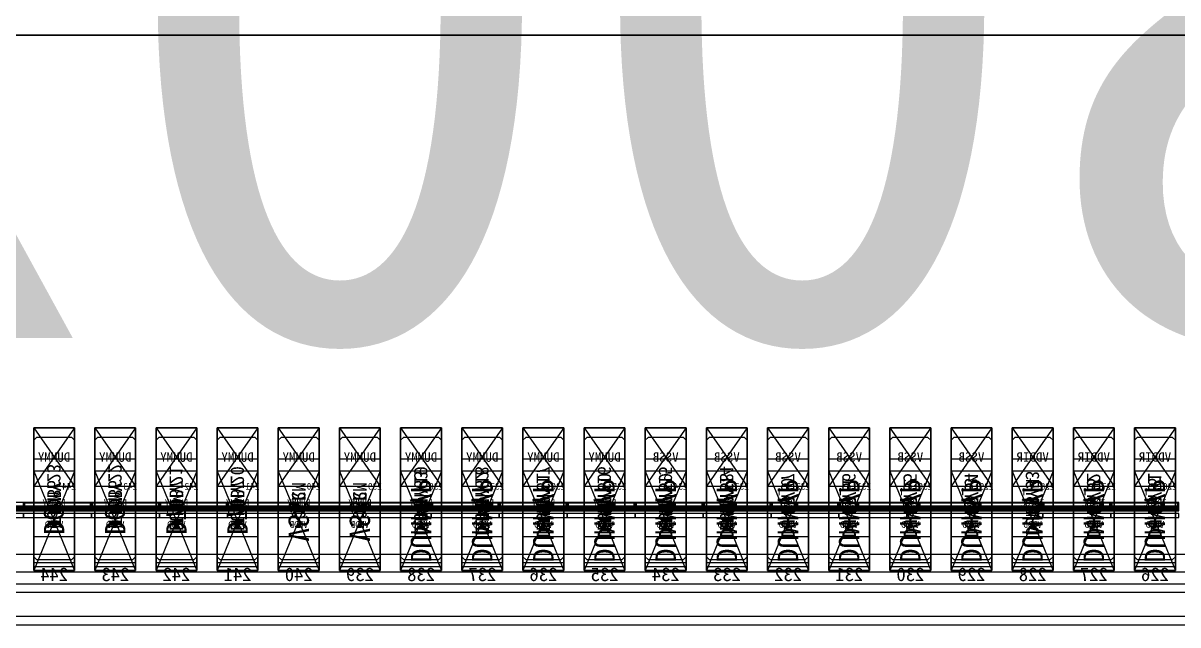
# Model space of a CAD drawing. Header units: millimetres. Extents: x 427 to 2444, y 137 to 817.
# Drawn here: x 1138.347 to 1139.196, y 300.775 to 301.218 of the extents above; entities that cross this region are included whole.
import ezdxf
from ezdxf.enums import TextEntityAlignment as Align

# ---------------------------------------------------------------- set-up
doc = ezdxf.new("R2010")
doc.units = ezdxf.units.MM
for name, color, linetype in [('L0', 211, 'Continuous'), ('L102', 91, 'Continuous'), ('L114', 213, 'Continuous'), ('L240', 60, 'Continuous'), ('L241', 200, 'Continuous'), ('L242', 51, 'Continuous'), ('L245', 53, 'Continuous'), ('L246', 93, 'Continuous'), ('L248', 171, 'Continuous'), ('L59', 140, 'Continuous'), ('L63', 4, 'Continuous'), ('L98', 150, 'Continuous')]:
    doc.layers.add(name, color=color, linetype=linetype)
doc.styles.add('txt', font='simhei.ttf')

# ---------------------------------------------------------------- blocks, each defined once
blk = doc.blocks.new('HX8394_F_PAD')
at = {"layer": 'L0'}
blk.add_lwpolyline([(-13.86, -0.4025), (-13.86, 0.4025), (13.86, 0.4025), (13.86, -0.4025), (-13.86, -0.4025)], close=True, dxfattribs=at)
at = {"layer": 'L241'}
blk.add_lwpolyline([(-13.9, -0.435), (-13.9, 0.435), (13.9, 0.435), (13.9, -0.435), (-13.9, -0.435)], close=True, dxfattribs=at)
at = {"layer": 'L242'}
for points in [[(-3.5455, -0.3935), (-3.5475, -0.3915), (-3.5475, -0.3055), (-3.5455, -0.3035), (-3.5195, -0.3035), (-3.5175, -0.3055), (-3.5175, -0.3915), (-3.5195, -0.3935), (-3.5455, -0.3935)], [(-3.5005, -0.3935), (-3.5025, -0.3915), (-3.5025, -0.3055), (-3.5005, -0.3035), (-3.4745, -0.3035), (-3.4725, -0.3055), (-3.4725, -0.3915), (-3.4745, -0.3935), (-3.5005, -0.3935)], [(-3.4555, -0.3935), (-3.4575, -0.3915), (-3.4575, -0.3055), (-3.4555, -0.3035), (-3.4295, -0.3035), (-3.4275, -0.3055), (-3.4275, -0.3915), (-3.4295, -0.3935), (-3.4555, -0.3935)], [(-3.4105, -0.3935), (-3.4125, -0.3915), (-3.4125, -0.3055), (-3.4105, -0.3035), (-3.3845, -0.3035), (-3.3825, -0.3055), (-3.3825, -0.3915), (-3.3845, -0.3935), (-3.4105, -0.3935)], [(-3.3655, -0.3935), (-3.3675, -0.3915), (-3.3675, -0.3055), (-3.3655, -0.3035), (-3.3395, -0.3035), (-3.3375, -0.3055), (-3.3375, -0.3915), (-3.3395, -0.3935), (-3.3655, -0.3935)], [(-3.3205, -0.3935), (-3.3225, -0.3915), (-3.3225, -0.3055), (-3.3205, -0.3035), (-3.2945, -0.3035), (-3.2925, -0.3055), (-3.2925, -0.3915), (-3.2945, -0.3935), (-3.3205, -0.3935)], [(-3.2755, -0.3935), (-3.2775, -0.3915), (-3.2775, -0.3055), (-3.2755, -0.3035), (-3.2495, -0.3035), (-3.2475, -0.3055), (-3.2475, -0.3915), (-3.2495, -0.3935), (-3.2755, -0.3935)], [(-3.2305, -0.3935), (-3.2325, -0.3915), (-3.2325, -0.3055), (-3.2305, -0.3035), (-3.2045, -0.3035), (-3.2025, -0.3055), (-3.2025, -0.3915), (-3.2045, -0.3935), (-3.2305, -0.3935)], [(-3.1855, -0.3935), (-3.1875, -0.3915), (-3.1875, -0.3055), (-3.1855, -0.3035), (-3.1595, -0.3035), (-3.1575, -0.3055), (-3.1575, -0.3915), (-3.1595, -0.3935), (-3.1855, -0.3935)], [(-3.1405, -0.3935), (-3.1425, -0.3915), (-3.1425, -0.3055), (-3.1405, -0.3035), (-3.1145, -0.3035), (-3.1125, -0.3055), (-3.1125, -0.3915), (-3.1145, -0.3935), (-3.1405, -0.3935)], [(-3.0955, -0.3935), (-3.0975, -0.3915), (-3.0975, -0.3055), (-3.0955, -0.3035), (-3.0695, -0.3035), (-3.0675, -0.3055), (-3.0675, -0.3915), (-3.0695, -0.3935), (-3.0955, -0.3935)], [(-3.0505, -0.3935), (-3.0525, -0.3915), (-3.0525, -0.3055), (-3.0505, -0.3035), (-3.0245, -0.3035), (-3.0225, -0.3055), (-3.0225, -0.3915), (-3.0245, -0.3935), (-3.0505, -0.3935)], [(-3.0055, -0.3935), (-3.0075, -0.3915), (-3.0075, -0.3055), (-3.0055, -0.3035), (-2.9795, -0.3035), (-2.9775, -0.3055), (-2.9775, -0.3915), (-2.9795, -0.3935), (-3.0055, -0.3935)], [(-2.9605, -0.3935), (-2.9625, -0.3915), (-2.9625, -0.3055), (-2.9605, -0.3035), (-2.9345, -0.3035), (-2.9325, -0.3055), (-2.9325, -0.3915), (-2.9345, -0.3935), (-2.9605, -0.3935)], [(-2.9155, -0.3935), (-2.9175, -0.3915), (-2.9175, -0.3055), (-2.9155, -0.3035), (-2.8895, -0.3035), (-2.8875, -0.3055), (-2.8875, -0.3915), (-2.8895, -0.3935), (-2.9155, -0.3935)], [(-2.8705, -0.3935), (-2.8725, -0.3915), (-2.8725, -0.3055), (-2.8705, -0.3035), (-2.8445, -0.3035), (-2.8425, -0.3055), (-2.8425, -0.3915), (-2.8445, -0.3935), (-2.8705, -0.3935)], [(-2.8255, -0.3935), (-2.8275, -0.3915), (-2.8275, -0.3055), (-2.8255, -0.3035), (-2.7995, -0.3035), (-2.7975, -0.3055), (-2.7975, -0.3915), (-2.7995, -0.3935), (-2.8255, -0.3935)], [(-2.7805, -0.3935), (-2.7825, -0.3915), (-2.7825, -0.3055), (-2.7805, -0.3035), (-2.7545, -0.3035), (-2.7525, -0.3055), (-2.7525, -0.3915), (-2.7545, -0.3935), (-2.7805, -0.3935)], [(-2.7355, -0.3935), (-2.7375, -0.3915), (-2.7375, -0.3055), (-2.7355, -0.3035), (-2.7095, -0.3035), (-2.7075, -0.3055), (-2.7075, -0.3915), (-2.7095, -0.3935), (-2.7355, -0.3935)]]:
    blk.add_lwpolyline(points, close=True, dxfattribs=at)
at = {"layer": 'L240', "style": 'txt'}
for s, p in [('DUMMY14', (-3.2175, -0.3485)), ('DUMMY15', (-3.1725, -0.3485)), ('DUMMY16', (-3.1275, -0.3485)), ('DUMMY17', (-3.0825, -0.3485)), ('DUMMY18', (-3.0375, -0.3485)), ('DUMMY19', (-2.9925, -0.3485)), ('DUMMY20', (-2.8575, -0.3485)), ('DUMMY21', (-2.8125, -0.3485)), ('DUMMY22', (-2.7675, -0.346834)), ('DUMMY23', (-2.7225, -0.346834)), ('DB_6', (-3.5325, -0.346834)), ('DB_5', (-3.4875, -0.346834)), ('DB_4', (-3.4425, -0.346834)), ('DB_3', (-3.3975, -0.346834)), ('DB_2', (-3.3525, -0.346834)), ('DB_1', (-3.3075, -0.346834)), ('DB_0', (-3.2625, -0.346834)), ('FRM', (-2.9475, -0.346834)), ('FRM', (-2.9025, -0.346834))]:
    blk.add_text(s, height=0.01, rotation=90, dxfattribs=at).set_placement(p, align=Align.MIDDLE_CENTER)
at = {"layer": 'L248', "style": 'txt'}
blk.add_text('27800x870(include SR&SL)', height=0.5, dxfattribs=at).set_placement((-0.381772, 0.019694), align=Align.MIDDLE_CENTER)
blk = doc.blocks.new('NTBUMP_73X30')
at = {"color": 5, "linetype": 'Continuous'}
blk.add_lwpolyline([(-0.015, 0.04), (0.015, -0.033), (0.015, 0.04), (-0.015, -0.033)], dxfattribs=at)
at = {"layer": 'L242', "color": 5}
blk.add_lwpolyline([(-0.015, -0.033), (-0.015, 0.04), (0.015, 0.04), (0.015, -0.033), (-0.015, -0.033)], close=True, dxfattribs=at)
blk = doc.blocks.new('ILI9881C_AA_NTBUMP_PM_875UM')
at = {"layer": 'L241'}
blk.add_lwpolyline([(-13.92, -0.4375), (-13.92, 0.4375), (13.92, 0.4375), (13.92, -0.4375), (-13.92, -0.4375)], close=True, dxfattribs=at)
for p in [(-3.5325, -0.3645), (-3.4875, -0.3645), (-3.4425, -0.3645), (-3.3975, -0.3645), (-3.3525, -0.3645), (-3.3075, -0.3645), (-3.2625, -0.3645), (-3.2175, -0.3645), (-3.1725, -0.3645), (-3.1275, -0.3645), (-3.0825, -0.3645), (-3.0375, -0.3645), (-2.9925, -0.3645), (-2.9475, -0.3645), (-2.9025, -0.3645), (-2.8575, -0.3645), (-2.8125, -0.3645), (-2.7675, -0.3645), (-2.7225, -0.3645)]:
    blk.add_blockref('NTBUMP_73X30', p)
at = {"layer": 'L246', "style": 'txt'}
for s, p in [('DUMMYP', (-3.5325, -0.361)), ('DUMMYP', (-3.4875, -0.361)), ('DUMMYP', (-3.4425, -0.361)), ('DUMMYP', (-3.3975, -0.361)), ('DUMMYP', (-3.3525, -0.361)), ('DUMMYP', (-3.3075, -0.361)), ('DUMMYP', (-3.2625, -0.361)), ('DUMMYP', (-3.2175, -0.361)), ('DUMMYP', (-3.1725, -0.361)), ('DUMMYP', (-3.1275, -0.361)), ('DUMMYP', (-3.0825, -0.361)), ('DUMMYP', (-3.0375, -0.361)), ('DUMMYP', (-2.9925, -0.361)), ('VSS', (-2.9475, -0.361)), ('VSS', (-2.9025, -0.361)), ('D7', (-2.8575, -0.361)), ('D7', (-2.8125, -0.361)), ('D6', (-2.7675, -0.361)), ('D6', (-2.7225, -0.361))]:
    blk.add_text(s, height=0.015, rotation=90, dxfattribs=at).set_placement(p, align=Align.MIDDLE_CENTER)
for s, p in [('226', (-3.5325, -0.400279)), ('227', (-3.4875, -0.400279)), ('228', (-3.4425, -0.400279)), ('229', (-3.3975, -0.400279)), ('230', (-3.3525, -0.400279)), ('231', (-3.3075, -0.400279)), ('232', (-3.2625, -0.400279)), ('233', (-3.2175, -0.400279)), ('234', (-3.1725, -0.400279)), ('235', (-3.1275, -0.400279)), ('236', (-3.0825, -0.400279)), ('237', (-3.0375, -0.400279)), ('238', (-2.9925, -0.400279)), ('239', (-2.9475, -0.400279)), ('240', (-2.9025, -0.400279)), ('241', (-2.8575, -0.400279)), ('242', (-2.8125, -0.400279)), ('243', (-2.7675, -0.400279)), ('244', (-2.7225, -0.400279))]:
    blk.add_text(s, height=0.01, dxfattribs=at).set_placement(p, align=Align.MIDDLE_CENTER)
blk = doc.blocks.new('INPUT_BUMP')
at = {"layer": 'L102'}
for points in [[(0.014, 0.04), (0.014, 0.041), (0.015, 0.041), (0.015, 0.04), (0.014, 0.04)], [(0.014, 0.039), (0.014, 0.04), (0.015, 0.04), (0.015, 0.039), (0.014, 0.039)], [(0.015, 0.04), (0.015, 0.041), (0.016, 0.041), (0.016, 0.04), (0.015, 0.04)], [(0.015, 0.039), (0.015, 0.04), (0.016, 0.04), (0.016, 0.039), (0.015, 0.039)]]:
    blk.add_lwpolyline(points, close=True, dxfattribs=at)
at = {"layer": 'L242'}
blk.add_lwpolyline([(0, 0.01), (0, 0.08), (0.03, 0.08), (0.03, 0.01), (0, 0.01)], close=True, dxfattribs=at)
blk = doc.blocks.new('JD9365Z_PAD_20170829_Y880')
at = {"layer": 'L241'}
blk.add_lwpolyline([(-13.95, -0.41), (-13.95, 0.41), (13.95, 0.41), (13.95, -0.41), (-13.95, -0.41)], close=True, dxfattribs=at)
at = {"row_count": 1, "column_count": 554, "row_spacing": 0.08, "column_spacing": 0.045}
blk.add_blockref('INPUT_BUMP', (-12.4575, -0.401), dxfattribs=at)
at = {"layer": 'L240', "style": 'txt'}
for s, p in [('VDDD', (-3.5325, -0.360167)), ('VDDD', (-3.4875, -0.360167)), ('VDDD', (-3.4425, -0.360167)), ('VDDD', (-3.3975, -0.360167)), ('VDDD', (-3.3525, -0.360167)), ('VDDD', (-3.3075, -0.360167)), ('VDDD', (-3.2625, -0.360167)), ('VDDD', (-3.2175, -0.360167)), ('VDDD', (-3.1725, -0.360167)), ('VDDD', (-3.1275, -0.360167)), ('VDDD', (-3.0825, -0.360167)), ('VDDD', (-3.0375, -0.360167)), ('VDDD', (-2.9925, -0.360167)), ('VDDD', (-2.9475, -0.360167)), ('VDDD', (-2.9025, -0.360167)), ('VSSD', (-2.8575, -0.360167)), ('VSSD', (-2.8125, -0.360167)), ('VSSD', (-2.7675, -0.360167)), ('VSSD', (-2.7225, -0.360167))]:
    blk.add_text(s, height=0.005, dxfattribs=at).set_placement(p, align=Align.MIDDLE_CENTER)
blk = doc.blocks.new('NV3052C3P_BUMP_ORI_20190911')
at = {"layer": 'L241'}
blk.add_lwpolyline([(-13.8, -0.398), (-13.8, 0.398), (13.8, 0.398), (13.8, -0.398), (-13.8, -0.398)], close=True, dxfattribs=at)
at = {"layer": 'L242'}
for points in [[(-3.5475, -0.385), (-3.5475, -0.337), (-3.5175, -0.337), (-3.5175, -0.385), (-3.5475, -0.385)], [(-3.5025, -0.385), (-3.5025, -0.337), (-3.4725, -0.337), (-3.4725, -0.385), (-3.5025, -0.385)], [(-3.4575, -0.385), (-3.4575, -0.337), (-3.4275, -0.337), (-3.4275, -0.385), (-3.4575, -0.385)], [(-3.4125, -0.385), (-3.4125, -0.337), (-3.3825, -0.337), (-3.3825, -0.385), (-3.4125, -0.385)], [(-3.3675, -0.385), (-3.3675, -0.337), (-3.3375, -0.337), (-3.3375, -0.385), (-3.3675, -0.385)], [(-3.3225, -0.385), (-3.3225, -0.337), (-3.2925, -0.337), (-3.2925, -0.385), (-3.3225, -0.385)], [(-3.2775, -0.385), (-3.2775, -0.337), (-3.2475, -0.337), (-3.2475, -0.385), (-3.2775, -0.385)], [(-3.2325, -0.385), (-3.2325, -0.337), (-3.2025, -0.337), (-3.2025, -0.385), (-3.2325, -0.385)], [(-3.1875, -0.385), (-3.1875, -0.337), (-3.1575, -0.337), (-3.1575, -0.385), (-3.1875, -0.385)], [(-3.1425, -0.385), (-3.1425, -0.337), (-3.1125, -0.337), (-3.1125, -0.385), (-3.1425, -0.385)], [(-3.0975, -0.385), (-3.0975, -0.337), (-3.0675, -0.337), (-3.0675, -0.385), (-3.0975, -0.385)], [(-3.0525, -0.385), (-3.0525, -0.337), (-3.0225, -0.337), (-3.0225, -0.385), (-3.0525, -0.385)], [(-3.0075, -0.385), (-3.0075, -0.337), (-2.9775, -0.337), (-2.9775, -0.385), (-3.0075, -0.385)], [(-2.9625, -0.385), (-2.9625, -0.337), (-2.9325, -0.337), (-2.9325, -0.385), (-2.9625, -0.385)], [(-2.9175, -0.385), (-2.9175, -0.337), (-2.8875, -0.337), (-2.8875, -0.385), (-2.9175, -0.385)], [(-2.8725, -0.385), (-2.8725, -0.337), (-2.8425, -0.337), (-2.8425, -0.385), (-2.8725, -0.385)], [(-2.8275, -0.385), (-2.8275, -0.337), (-2.7975, -0.337), (-2.7975, -0.385), (-2.8275, -0.385)], [(-2.7825, -0.385), (-2.7825, -0.337), (-2.7525, -0.337), (-2.7525, -0.385), (-2.7825, -0.385)], [(-2.7375, -0.385), (-2.7375, -0.337), (-2.7075, -0.337), (-2.7075, -0.385), (-2.7375, -0.385)]]:
    blk.add_lwpolyline(points, close=True, dxfattribs=at)
at = {"layer": 'L245', "style": 'txt'}
for s, p in [('IOVCC', (-3.532527, -0.360167)), ('IOVCC', (-3.487527, -0.360167)), ('IOVCC', (-3.442527, -0.360167)), ('VSSI', (-3.397527, -0.360167)), ('VSSI', (-3.352527, -0.360167)), ('VSSI', (-3.307527, -0.360167)), ('VSSI', (-3.262527, -0.360167)), ('VSSI', (-3.217527, -0.360167)), ('VSSI', (-3.172527, -0.360167)), ('DUMMY', (-3.127527, -0.360167)), ('DUMMY', (-3.082527, -0.360167)), ('DUMMY', (-3.037527, -0.360167)), ('DUMMY', (-2.992527, -0.360167)), ('DUMMY', (-2.947527, -0.360167)), ('DUMMY', (-2.902527, -0.360167)), ('DUMMY', (-2.857527, -0.360167)), ('DUMMY', (-2.812527, -0.360167)), ('DUMMY', (-2.767527, -0.360167)), ('DUMMY', (-2.722527, -0.360167))]:
    blk.add_text(s, height=0.005, dxfattribs=at).set_placement(p, align=Align.MIDDLE_CENTER)
blk = doc.blocks.new('BUMP_30_76')
at = {"layer": 'L242'}
blk.add_lwpolyline([(-0.015, -0.0195), (-0.015, 0.0565), (0.015, 0.0565), (0.015, -0.0195), (-0.015, -0.0195)], close=True, dxfattribs=at)
blk = doc.blocks.new('FL11283_A_OTHER')
at = {"layer": 'L102'}
blk.add_lwpolyline([(-13.86, 0), (-13.86, 0.41), (0, 0.41), (0, 0), (-13.86, 0)], close=True, dxfattribs=at)
at = {"layer": 'L241'}
blk.add_lwpolyline([(-13.86, -0.41), (-13.86, 0.41), (13.86, 0.41), (13.86, 0.404), (-13.854, 0.404), (-13.854, -0.404), (13.854, -0.404), (13.854, 0.404), (13.86, 0.404), (13.86, -0.41), (-13.86, -0.41)], close=True, dxfattribs=at)
at = {"layer": 'L59'}
for points in [[(-13.86, -0.41), (-13.86, 0.41), (13.86, 0.41), (13.86, -0.41), (-13.86, -0.41)], [(-13.86, -0.41), (-13.86, 0), (0, 0), (0, -0.41), (-13.86, -0.41)]]:
    blk.add_lwpolyline(points, close=True, dxfattribs=at)
for p in [(-3.5325, -0.3685), (-3.4875, -0.3685), (-3.4425, -0.3685), (-3.3975, -0.3685), (-3.3525, -0.3685), (-3.3075, -0.3685), (-3.2625, -0.3685), (-3.2175, -0.3685), (-3.1725, -0.3685), (-3.1275, -0.3685), (-3.0825, -0.3685), (-3.0375, -0.3685), (-2.9925, -0.3685), (-2.9475, -0.3685), (-2.9025, -0.3685), (-2.8575, -0.3685), (-2.8125, -0.3685), (-2.7675, -0.3685), (-2.7225, -0.3685)]:
    blk.add_blockref('BUMP_30_76', p)
at = {"layer": 'L102', "style": 'txt'}
for s, p in [('DUMMY51', (-3.5325, -0.346)), ('DUMMY52', (-3.4875, -0.346)), ('DUMMY53', (-3.4425, -0.344334)), ('DUMMY54', (-3.3975, -0.346)), ('DUMMY58', (-3.2175, -0.346)), ('DUMMY61', (-3.0825, -0.346)), ('DUMMY62', (-3.0375, -0.344334)), ('DUMMY63', (-2.9925, -0.344334)), ('DUMMY55', (-3.3525, -0.346)), ('DUMMY56', (-3.3075, -0.346)), ('DUMMY57', (-3.2625, -0.346)), ('DUMMY59', (-3.1725, -0.346)), ('DUMMY60', (-3.1275, -0.346)), ('T_DB7', (-2.8575, -0.344334)), ('T_DB7', (-2.8125, -0.344334)), ('T_DB6', (-2.7675, -0.344334)), ('T_DB6', (-2.7225, -0.344334)), ('OSC', (-2.9475, -0.346)), ('OSC', (-2.9025, -0.346))]:
    blk.add_text(s, height=0.01, rotation=90, dxfattribs=at).set_placement(p, align=Align.MIDDLE_CENTER)
blk = doc.blocks.new('GC9702_ANALOG_PAD_BUMP')
at = {"color": 5, "linetype": 'Continuous'}
blk.add_lwpolyline([(-0.015, 0.0215), (0.015, -0.0215), (0.015, 0.0215), (-0.015, -0.0215)], dxfattribs=at)
at = {"layer": 'L242', "color": 5}
blk.add_lwpolyline([(-0.015, -0.0215), (-0.015, 0.0215), (0.015, 0.0215), (0.015, -0.0215), (-0.015, -0.0215)], close=True, dxfattribs=at)
blk = doc.blocks.new('GC9702_BUMP_NOCOMPENSATION')
at = {"layer": 'L114', "const_width": 0.004}
for points in [[(-3.55, -0.378), (-3.5, -0.378)], [(-3.55, -0.378), (-3.5, -0.378)], [(-3.55, -0.378), (-3.5, -0.378)], [(-3.55, -0.378), (-3.5, -0.378)], [(-3.5, -0.378), (-3.45, -0.378)], [(-3.5, -0.378), (-3.45, -0.378)], [(-3.5, -0.378), (-3.45, -0.378)], [(-3.5, -0.378), (-3.45, -0.378)], [(-3.45, -0.378), (-3.4, -0.378)], [(-3.45, -0.378), (-3.4, -0.378)], [(-3.45, -0.378), (-3.4, -0.378)], [(-3.45, -0.378), (-3.4, -0.378)], [(-3.4, -0.378), (-3.35, -0.378)], [(-3.4, -0.378), (-3.35, -0.378)], [(-3.4, -0.378), (-3.35, -0.378)], [(-3.4, -0.378), (-3.35, -0.378)], [(-3.35, -0.378), (-3.3, -0.378)], [(-3.35, -0.378), (-3.3, -0.378)], [(-3.35, -0.378), (-3.3, -0.378)], [(-3.35, -0.378), (-3.3, -0.378)], [(-3.3, -0.378), (-3.25, -0.378)], [(-3.3, -0.378), (-3.25, -0.378)], [(-3.3, -0.378), (-3.25, -0.378)], [(-3.3, -0.378), (-3.25, -0.378)], [(-3.25, -0.378), (-3.2, -0.378)], [(-3.25, -0.378), (-3.2, -0.378)], [(-3.25, -0.378), (-3.2, -0.378)], [(-3.25, -0.378), (-3.2, -0.378)], [(-3.2, -0.378), (-3.15, -0.378)], [(-3.2, -0.378), (-3.15, -0.378)], [(-3.2, -0.378), (-3.15, -0.378)], [(-3.2, -0.378), (-3.15, -0.378)], [(-3.15, -0.378), (-3.1, -0.378)], [(-3.15, -0.378), (-3.1, -0.378)], [(-3.15, -0.378), (-3.1, -0.378)], [(-3.15, -0.378), (-3.1, -0.378)], [(-3.1, -0.378), (-3.05, -0.378)], [(-3.1, -0.378), (-3.05, -0.378)], [(-3.1, -0.378), (-3.05, -0.378)], [(-3.1, -0.378), (-3.05, -0.378)], [(-3.05, -0.378), (-3, -0.378)], [(-3.05, -0.378), (-3, -0.378)], [(-3.05, -0.378), (-3, -0.378)], [(-3.05, -0.378), (-3, -0.378)], [(-3, -0.378), (-2.95, -0.378)], [(-3, -0.378), (-2.95, -0.378)], [(-3, -0.378), (-2.95, -0.378)], [(-3, -0.378), (-2.95, -0.378)], [(-2.95, -0.378), (-2.9, -0.378)], [(-2.95, -0.378), (-2.9, -0.378)], [(-2.95, -0.378), (-2.9, -0.378)], [(-2.95, -0.378), (-2.9, -0.378)], [(-2.9, -0.378), (-2.85, -0.378)], [(-2.9, -0.378), (-2.85, -0.378)], [(-2.9, -0.378), (-2.85, -0.378)], [(-2.9, -0.378), (-2.85, -0.378)], [(-2.85, -0.378), (-2.8, -0.378)], [(-2.85, -0.378), (-2.8, -0.378)], [(-2.85, -0.378), (-2.8, -0.378)], [(-2.85, -0.378), (-2.8, -0.378)], [(-2.8, -0.378), (-2.75, -0.378)], [(-2.8, -0.378), (-2.75, -0.378)], [(-2.8, -0.378), (-2.75, -0.378)], [(-2.8, -0.378), (-2.75, -0.378)], [(-2.75, -0.378), (-2.7, -0.378)], [(-2.75, -0.378), (-2.7, -0.378)], [(-2.75, -0.378), (-2.7, -0.378)], [(-2.75, -0.378), (-2.7, -0.378)], [(-2.7, -0.378), (-2.65, -0.378)], [(-2.7, -0.378), (-2.65, -0.378)], [(-2.7, -0.378), (-2.65, -0.378)], [(-2.7, -0.378), (-2.65, -0.378)]]:
    blk.add_lwpolyline(points, dxfattribs=at)
at = {"layer": 'L114'}
for points in [[(-3.55, -0.38), (-3.55, -0.374), (-3.5, -0.374), (-3.5, -0.38), (-3.55, -0.38)], [(-3.55, -0.38), (-3.55, -0.374), (-3.5, -0.374), (-3.5, -0.38), (-3.55, -0.38)], [(-3.54926, -0.379), (-3.54926, -0.37443), (-3.50082, -0.37443), (-3.50082, -0.379), (-3.54926, -0.379)], [(-3.54926, -0.379), (-3.54926, -0.37443), (-3.50082, -0.37443), (-3.50082, -0.379), (-3.54926, -0.379)], [(-3.5, -0.38), (-3.5, -0.374), (-3.45, -0.374), (-3.45, -0.38), (-3.5, -0.38)], [(-3.5, -0.38), (-3.5, -0.374), (-3.45, -0.374), (-3.45, -0.38), (-3.5, -0.38)], [(-3.49926, -0.379), (-3.49926, -0.37443), (-3.45082, -0.37443), (-3.45082, -0.379), (-3.49926, -0.379)], [(-3.49926, -0.379), (-3.49926, -0.37443), (-3.45082, -0.37443), (-3.45082, -0.379), (-3.49926, -0.379)], [(-3.45, -0.38), (-3.45, -0.374), (-3.4, -0.374), (-3.4, -0.38), (-3.45, -0.38)], [(-3.45, -0.38), (-3.45, -0.374), (-3.4, -0.374), (-3.4, -0.38), (-3.45, -0.38)], [(-3.44926, -0.379), (-3.44926, -0.37443), (-3.40082, -0.37443), (-3.40082, -0.379), (-3.44926, -0.379)], [(-3.44926, -0.379), (-3.44926, -0.37443), (-3.40082, -0.37443), (-3.40082, -0.379), (-3.44926, -0.379)], [(-3.4, -0.38), (-3.4, -0.374), (-3.35, -0.374), (-3.35, -0.38), (-3.4, -0.38)], [(-3.4, -0.38), (-3.4, -0.374), (-3.35, -0.374), (-3.35, -0.38), (-3.4, -0.38)], [(-3.39926, -0.379), (-3.39926, -0.37443), (-3.35082, -0.37443), (-3.35082, -0.379), (-3.39926, -0.379)], [(-3.39926, -0.379), (-3.39926, -0.37443), (-3.35082, -0.37443), (-3.35082, -0.379), (-3.39926, -0.379)], [(-3.35, -0.38), (-3.35, -0.374), (-3.3, -0.374), (-3.3, -0.38), (-3.35, -0.38)], [(-3.35, -0.38), (-3.35, -0.374), (-3.3, -0.374), (-3.3, -0.38), (-3.35, -0.38)], [(-3.34926, -0.379), (-3.34926, -0.37443), (-3.30082, -0.37443), (-3.30082, -0.379), (-3.34926, -0.379)], [(-3.34926, -0.379), (-3.34926, -0.37443), (-3.30082, -0.37443), (-3.30082, -0.379), (-3.34926, -0.379)], [(-3.3, -0.38), (-3.3, -0.374), (-3.25, -0.374), (-3.25, -0.38), (-3.3, -0.38)], [(-3.3, -0.38), (-3.3, -0.374), (-3.25, -0.374), (-3.25, -0.38), (-3.3, -0.38)], [(-3.29926, -0.379), (-3.29926, -0.37443), (-3.25082, -0.37443), (-3.25082, -0.379), (-3.29926, -0.379)], [(-3.29926, -0.379), (-3.29926, -0.37443), (-3.25082, -0.37443), (-3.25082, -0.379), (-3.29926, -0.379)], [(-3.25, -0.38), (-3.25, -0.374), (-3.2, -0.374), (-3.2, -0.38), (-3.25, -0.38)], [(-3.25, -0.38), (-3.25, -0.374), (-3.2, -0.374), (-3.2, -0.38), (-3.25, -0.38)], [(-3.24926, -0.379), (-3.24926, -0.37443), (-3.20082, -0.37443), (-3.20082, -0.379), (-3.24926, -0.379)], [(-3.24926, -0.379), (-3.24926, -0.37443), (-3.20082, -0.37443), (-3.20082, -0.379), (-3.24926, -0.379)], [(-3.2, -0.38), (-3.2, -0.374), (-3.15, -0.374), (-3.15, -0.38), (-3.2, -0.38)], [(-3.2, -0.38), (-3.2, -0.374), (-3.15, -0.374), (-3.15, -0.38), (-3.2, -0.38)], [(-3.19926, -0.379), (-3.19926, -0.37443), (-3.15082, -0.37443), (-3.15082, -0.379), (-3.19926, -0.379)], [(-3.19926, -0.379), (-3.19926, -0.37443), (-3.15082, -0.37443), (-3.15082, -0.379), (-3.19926, -0.379)], [(-3.15, -0.38), (-3.15, -0.374), (-3.1, -0.374), (-3.1, -0.38), (-3.15, -0.38)], [(-3.15, -0.38), (-3.15, -0.374), (-3.1, -0.374), (-3.1, -0.38), (-3.15, -0.38)], [(-3.14926, -0.379), (-3.14926, -0.37443), (-3.10082, -0.37443), (-3.10082, -0.379), (-3.14926, -0.379)], [(-3.14926, -0.379), (-3.14926, -0.37443), (-3.10082, -0.37443), (-3.10082, -0.379), (-3.14926, -0.379)], [(-3.1, -0.38), (-3.1, -0.374), (-3.05, -0.374), (-3.05, -0.38), (-3.1, -0.38)], [(-3.1, -0.38), (-3.1, -0.374), (-3.05, -0.374), (-3.05, -0.38), (-3.1, -0.38)], [(-3.09926, -0.379), (-3.09926, -0.37443), (-3.05082, -0.37443), (-3.05082, -0.379), (-3.09926, -0.379)], [(-3.09926, -0.379), (-3.09926, -0.37443), (-3.05082, -0.37443), (-3.05082, -0.379), (-3.09926, -0.379)], [(-3.05, -0.38), (-3.05, -0.374), (-3, -0.374), (-3, -0.38), (-3.05, -0.38)], [(-3.05, -0.38), (-3.05, -0.374), (-3, -0.374), (-3, -0.38), (-3.05, -0.38)], [(-3.04926, -0.379), (-3.04926, -0.37443), (-3.00082, -0.37443), (-3.00082, -0.379), (-3.04926, -0.379)], [(-3.04926, -0.379), (-3.04926, -0.37443), (-3.00082, -0.37443), (-3.00082, -0.379), (-3.04926, -0.379)], [(-3, -0.38), (-3, -0.374), (-2.95, -0.374), (-2.95, -0.38), (-3, -0.38)], [(-3, -0.38), (-3, -0.374), (-2.95, -0.374), (-2.95, -0.38), (-3, -0.38)], [(-2.99926, -0.379), (-2.99926, -0.37443), (-2.95082, -0.37443), (-2.95082, -0.379), (-2.99926, -0.379)], [(-2.99926, -0.379), (-2.99926, -0.37443), (-2.95082, -0.37443), (-2.95082, -0.379), (-2.99926, -0.379)], [(-2.95, -0.38), (-2.95, -0.374), (-2.9, -0.374), (-2.9, -0.38), (-2.95, -0.38)], [(-2.95, -0.38), (-2.95, -0.374), (-2.9, -0.374), (-2.9, -0.38), (-2.95, -0.38)], [(-2.94926, -0.379), (-2.94926, -0.37443), (-2.90082, -0.37443), (-2.90082, -0.379), (-2.94926, -0.379)], [(-2.94926, -0.379), (-2.94926, -0.37443), (-2.90082, -0.37443), (-2.90082, -0.379), (-2.94926, -0.379)], [(-2.9, -0.38), (-2.9, -0.374), (-2.85, -0.374), (-2.85, -0.38), (-2.9, -0.38)], [(-2.9, -0.38), (-2.9, -0.374), (-2.85, -0.374), (-2.85, -0.38), (-2.9, -0.38)], [(-2.89926, -0.379), (-2.89926, -0.37443), (-2.85082, -0.37443), (-2.85082, -0.379), (-2.89926, -0.379)], [(-2.89926, -0.379), (-2.89926, -0.37443), (-2.85082, -0.37443), (-2.85082, -0.379), (-2.89926, -0.379)], [(-2.85, -0.38), (-2.85, -0.374), (-2.8, -0.374), (-2.8, -0.38), (-2.85, -0.38)], [(-2.85, -0.38), (-2.85, -0.374), (-2.8, -0.374), (-2.8, -0.38), (-2.85, -0.38)], [(-2.84926, -0.379), (-2.84926, -0.37443), (-2.80082, -0.37443), (-2.80082, -0.379), (-2.84926, -0.379)], [(-2.84926, -0.379), (-2.84926, -0.37443), (-2.80082, -0.37443), (-2.80082, -0.379), (-2.84926, -0.379)], [(-2.8, -0.38), (-2.8, -0.374), (-2.75, -0.374), (-2.75, -0.38), (-2.8, -0.38)], [(-2.8, -0.38), (-2.8, -0.374), (-2.75, -0.374), (-2.75, -0.38), (-2.8, -0.38)], [(-2.79926, -0.379), (-2.79926, -0.37443), (-2.75082, -0.37443), (-2.75082, -0.379), (-2.79926, -0.379)], [(-2.79926, -0.379), (-2.79926, -0.37443), (-2.75082, -0.37443), (-2.75082, -0.379), (-2.79926, -0.379)], [(-2.75, -0.38), (-2.75, -0.374), (-2.7, -0.374), (-2.7, -0.38), (-2.75, -0.38)], [(-2.75, -0.38), (-2.75, -0.374), (-2.7, -0.374), (-2.7, -0.38), (-2.75, -0.38)], [(-2.74926, -0.379), (-2.74926, -0.37443), (-2.70082, -0.37443), (-2.70082, -0.379), (-2.74926, -0.379)], [(-2.74926, -0.379), (-2.74926, -0.37443), (-2.70082, -0.37443), (-2.70082, -0.379), (-2.74926, -0.379)], [(-2.7, -0.38), (-2.7, -0.374), (-2.65, -0.374), (-2.65, -0.38), (-2.7, -0.38)], [(-2.7, -0.38), (-2.7, -0.374), (-2.65, -0.374), (-2.65, -0.38), (-2.7, -0.38)]]:
    blk.add_lwpolyline(points, close=True, dxfattribs=at)
at = {"layer": 'L241'}
for points in [[(-3.55, -0.385), (-3.55, -0.382), (-3.5, -0.382), (-3.5, -0.385), (-3.55, -0.385)], [(-3.55, -0.385), (-3.55, -0.382), (-3.5, -0.382), (-3.5, -0.385), (-3.55, -0.385)], [(-3.5, -0.385), (-3.5, -0.382), (-3.45, -0.382), (-3.45, -0.385), (-3.5, -0.385)], [(-3.5, -0.385), (-3.5, -0.382), (-3.45, -0.382), (-3.45, -0.385), (-3.5, -0.385)], [(-3.45, -0.385), (-3.45, -0.382), (-3.4, -0.382), (-3.4, -0.385), (-3.45, -0.385)], [(-3.45, -0.385), (-3.45, -0.382), (-3.4, -0.382), (-3.4, -0.385), (-3.45, -0.385)], [(-3.4, -0.385), (-3.4, -0.382), (-3.35, -0.382), (-3.35, -0.385), (-3.4, -0.385)], [(-3.4, -0.385), (-3.4, -0.382), (-3.35, -0.382), (-3.35, -0.385), (-3.4, -0.385)], [(-3.35, -0.385), (-3.35, -0.382), (-3.3, -0.382), (-3.3, -0.385), (-3.35, -0.385)], [(-3.35, -0.385), (-3.35, -0.382), (-3.3, -0.382), (-3.3, -0.385), (-3.35, -0.385)], [(-3.3, -0.385), (-3.3, -0.382), (-3.25, -0.382), (-3.25, -0.385), (-3.3, -0.385)], [(-3.3, -0.385), (-3.3, -0.382), (-3.25, -0.382), (-3.25, -0.385), (-3.3, -0.385)], [(-3.25, -0.385), (-3.25, -0.382), (-3.2, -0.382), (-3.2, -0.385), (-3.25, -0.385)], [(-3.25, -0.385), (-3.25, -0.382), (-3.2, -0.382), (-3.2, -0.385), (-3.25, -0.385)], [(-3.2, -0.385), (-3.2, -0.382), (-3.15, -0.382), (-3.15, -0.385), (-3.2, -0.385)], [(-3.2, -0.385), (-3.2, -0.382), (-3.15, -0.382), (-3.15, -0.385), (-3.2, -0.385)], [(-3.15, -0.385), (-3.15, -0.382), (-3.1, -0.382), (-3.1, -0.385), (-3.15, -0.385)], [(-3.15, -0.385), (-3.15, -0.382), (-3.1, -0.382), (-3.1, -0.385), (-3.15, -0.385)], [(-3.1, -0.385), (-3.1, -0.382), (-3.05, -0.382), (-3.05, -0.385), (-3.1, -0.385)], [(-3.1, -0.385), (-3.1, -0.382), (-3.05, -0.382), (-3.05, -0.385), (-3.1, -0.385)], [(-3.05, -0.385), (-3.05, -0.382), (-3, -0.382), (-3, -0.385), (-3.05, -0.385)], [(-3.05, -0.385), (-3.05, -0.382), (-3, -0.382), (-3, -0.385), (-3.05, -0.385)], [(-3, -0.385), (-3, -0.382), (-2.95, -0.382), (-2.95, -0.385), (-3, -0.385)], [(-3, -0.385), (-3, -0.382), (-2.95, -0.382), (-2.95, -0.385), (-3, -0.385)], [(-2.95, -0.385), (-2.95, -0.382), (-2.9, -0.382), (-2.9, -0.385), (-2.95, -0.385)], [(-2.95, -0.385), (-2.95, -0.382), (-2.9, -0.382), (-2.9, -0.385), (-2.95, -0.385)], [(-2.9, -0.385), (-2.9, -0.382), (-2.85, -0.382), (-2.85, -0.385), (-2.9, -0.385)], [(-2.9, -0.385), (-2.9, -0.382), (-2.85, -0.382), (-2.85, -0.385), (-2.9, -0.385)], [(-2.85, -0.385), (-2.85, -0.382), (-2.8, -0.382), (-2.8, -0.385), (-2.85, -0.385)], [(-2.85, -0.385), (-2.85, -0.382), (-2.8, -0.382), (-2.8, -0.385), (-2.85, -0.385)], [(-2.8, -0.385), (-2.8, -0.382), (-2.75, -0.382), (-2.75, -0.385), (-2.8, -0.385)], [(-2.8, -0.385), (-2.8, -0.382), (-2.75, -0.382), (-2.75, -0.385), (-2.8, -0.385)], [(-2.75, -0.385), (-2.75, -0.382), (-2.7, -0.382), (-2.7, -0.385), (-2.75, -0.385)], [(-2.75, -0.385), (-2.75, -0.382), (-2.7, -0.382), (-2.7, -0.385), (-2.75, -0.385)], [(-2.7, -0.385), (-2.7, -0.382), (-2.65, -0.382), (-2.65, -0.385), (-2.7, -0.385)], [(-2.7, -0.385), (-2.7, -0.382), (-2.65, -0.382), (-2.65, -0.385), (-2.7, -0.385)]]:
    blk.add_lwpolyline(points, close=True, dxfattribs=at)
at = {"row_count": 1, "column_count": 554, "row_spacing": 0.043, "column_spacing": 0.045}
blk.add_blockref('GC9702_ANALOG_PAD_BUMP', (-12.4425, -0.3405), dxfattribs=at)
at = {"layer": 'L114', "style": 'txt'}
for s, p in [('226', (-3.5435, -0.362)), ('227', (-3.4985, -0.362)), ('228', (-3.4535, -0.362)), ('229', (-3.4085, -0.362)), ('230', (-3.3635, -0.362)), ('231', (-3.3185, -0.362)), ('232', (-3.2735, -0.362)), ('233', (-3.2285, -0.362)), ('234', (-3.1835, -0.362)), ('235', (-3.1385, -0.362)), ('236', (-3.0935, -0.362)), ('237', (-3.0485, -0.362)), ('238', (-3.0035, -0.362)), ('239', (-2.9585, -0.362)), ('240', (-2.9135, -0.362)), ('241', (-2.8685, -0.362)), ('242', (-2.8235, -0.362)), ('243', (-2.7785, -0.362)), ('244', (-2.7335, -0.362))]:
    blk.add_text(s, height=0.005, dxfattribs=at).set_placement(p, align=Align.MIDDLE_CENTER)
at = {"layer": 'L98', "style": 'txt'}
for s, p in [('VDDIR', (-3.5325, -0.3405)), ('VDDIR', (-3.4875, -0.3405)), ('VDDIR', (-3.4425, -0.3405)), ('VSSB', (-3.3975, -0.3405)), ('VSSB', (-3.3525, -0.3405)), ('VSSB', (-3.3075, -0.3405)), ('VSSB', (-3.2625, -0.3405)), ('VSSB', (-3.2175, -0.3405)), ('VSSB', (-3.1725, -0.3405)), ('DUMMY', (-3.1275, -0.3405)), ('DUMMY', (-3.0825, -0.3405)), ('DUMMY', (-3.0375, -0.3405)), ('DUMMY', (-2.9925, -0.3405)), ('DUMMY', (-2.9475, -0.3405)), ('DUMMY', (-2.9025, -0.3405)), ('DUMMY', (-2.8575, -0.3405)), ('DUMMY', (-2.8125, -0.3405)), ('DUMMY', (-2.7675, -0.3405)), ('DUMMY', (-2.7225, -0.3405))]:
    blk.add_text(s, height=0.007, dxfattribs=at).set_placement(p, align=Align.MIDDLE_CENTER)
blk = doc.blocks.new('IC_GDS_ALL')
for name, p in [('ILI9881C_AA_NTBUMP_PM_875UM', (0, 0)), ('HX8394_F_PAD', (0, 0.004)), ('GC9702_BUMP_NOCOMPENSATION', (0, 0.0265)), ('NV3052C3P_BUMP_ORI_20190911', (0, 0.0125)), ('JD9365Z_PAD_20170829_Y880', (0, -0.0035)), ('FL11283_A_OTHER', (0, -0.0035))]:
    blk.add_blockref(name, p)
blk = doc.blocks.new('INPUT_PAD')
at = {"layer": 'L63'}
blk.add_lwpolyline([(0.01, -0.043), (0.01, 0.062), (0.04, 0.062), (0.04, -0.043), (0.01, -0.043)], close=True, dxfattribs=at)
blk = doc.blocks.new('IC_PAD_ALL')
at = {"row_count": 1, "column_count": 554, "row_spacing": 0.109, "column_spacing": 0.045}
blk.add_blockref('INPUT_PAD', (1.18, 0), dxfattribs=at)
blk = doc.blocks.new('IC_ALL')
at = {"yscale": -1, "rotation": 180}
blk.add_blockref('IC_GDS_ALL', (14, 0.4375), dxfattribs=at)
blk.add_blockref('IC_PAD_ALL', (0.3525, 0.083))
blk = doc.blocks.new('IC_FPC_OLB_ALL')
blk.add_blockref('IC_ALL', (1.188, 1.0245))

msp = doc.modelspace()

# ---------------------------------------------------------------- block references
msp.add_blockref('IC_FPC_OLB_ALL', (1120.45883, 299.75037))

doc.saveas('drawing.dxf')
